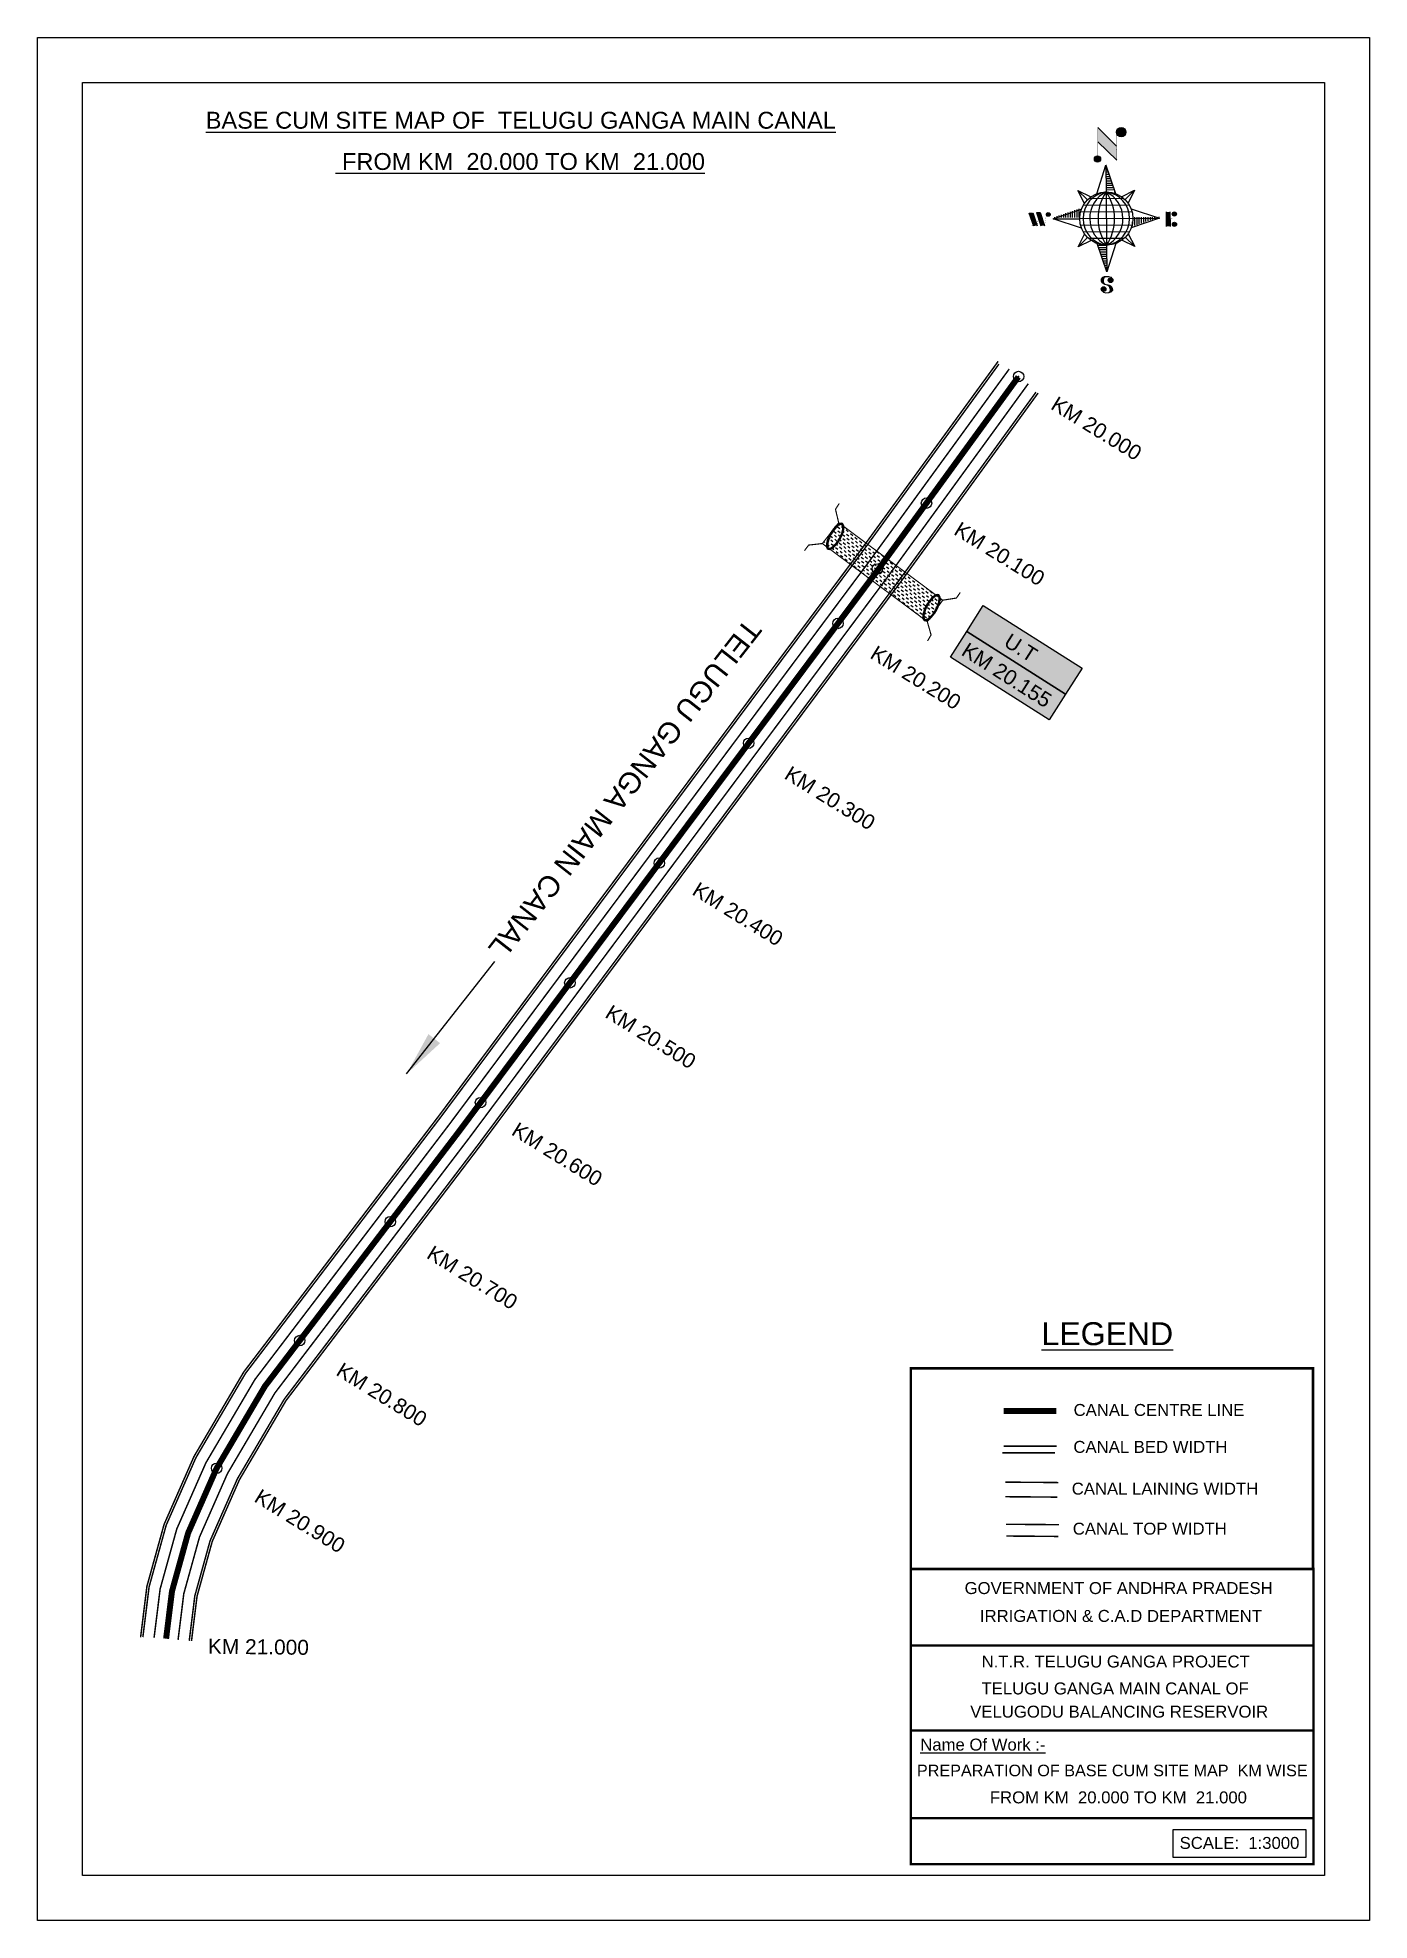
# Model space of a CAD drawing. Header units: inches. Extents: x 266225 to 267116, y 1734676 to 1735936.
import ezdxf

# ---------------------------------------------------------------- set-up
doc = ezdxf.new("R2010")
doc.units = ezdxf.units.IN
doc.header["$MEASUREMENT"] = 0
doc.header["$PDMODE"] = 32
doc.header["$PDSIZE"] = 7
doc.linetypes.add('ACAD_ISO02W100', pattern=[15, 12, -3])
for name, color, linetype in [('AQUADUCT', 1, 'Continuous'), ('bed with', 5, 'Continuous'), ('bord', 1, 'Continuous'), ('canal', 1, 'Continuous'), ('chainage', 7, 'Continuous'), ('FRAME 025', 7, 'Continuous'), ('laying', 4, 'Continuous'), ('lining', 4, 'Continuous'), ('STREAM', 4, 'Continuous'), ('Stu coo', 3, 'Continuous'), ('TEXT', 7, 'Continuous'), ('top of bund', 1, 'Continuous'), ('UT', 173, 'ACAD_ISO02W100'), ('V', 6, 'Continuous'), ('ZSTU', 7, 'Continuous')]:
    doc.layers.add(name, color=color, linetype=linetype)
doc.styles.get("Standard").update_dxf_attribs({"font": 'arial.ttf'})
doc.dimstyles.get("Standard").update_dxf_attribs({"dimtxt": 0.18, "dimasz": 0.18, "dimexe": 0.18, "dimexo": 0.0625, "dimgap": 0.09, "dimtad": 0, "dimtih": 1, "dimtoh": 1, "dimdec": 4, "dimzin": 0, "dimdsep": 46, "dimtxsty": 'Standard', "dimcen": 0.09, "dimadec": 0, "dimazin": 0, "dimtfac": 1, "dimtdec": 4, "dimtofl": 0, "dimtmove": 0, "dimatfit": 3, "dimfxl": 1, "dimtolj": 1, "dimtzin": 0, "dimarcsym": 0})
pattern_1 = [(267.2971131487395, (-8720374.9383359, 50637915.13839893), (10.53672553373347, -0.4974314379093613), [])]
pattern_2 = [(357.2971131487395, (-8720374.9383359, 50637915.13839893), (0.4974314379093601, 10.53672553373348), [])]

# ---------------------------------------------------------------- blocks, each defined once
blk = doc.blocks.new('GGF')
at = {"layer": 'STREAM'}
h = blk.add_hatch(dxfattribs=at)
h.set_pattern_fill('DASH', color=256, scale=10, angle=-6.082734917303942, style=0)
h.set_pattern_definition([(353.9172650826961, (-115347.3726237068, 1016.387648081312), (1.375417949938526, 1.110506849590268), [1.25, -1.25])])
h.paths.add_polyline_path([(406186.8358267642, 1485623.894007653), (406186.3350356966, 1485618.16585714), (406185.8342446289, 1485612.437706626), (406242.6024607782, 1485608.895201602), (406242.8636284556, 1485614.639267362), (406243.1247961327, 1485620.383333121)])
at = {"layer": 'laying', "linetype": 'ByBlock', "extrusion": (0, 0, -1)}
for centre in [(406188.8340515448, 1485618.100544371), (406240.8092758137, 1485614.964376942)]:
    blk.add_ellipse(centre, major_axis=(0.4022038884711088, -6.365555352701567), ratio=0.3887167828476952, dxfattribs=at)
at = {"layer": 'laying', "linetype": 'ByBlock'}
for points in [[(406189.2044231551, 1485612.238788546), (406189.1301593552, 1485612.234096231), (406189.0528622998, 1485612.245618227), (406188.8631006061, 1485612.324588027), (406188.7519765225, 1485612.394145026), (406188.5122836892, 1485612.610022701), (406188.3845252309, 1485612.755754402), (406187.9901122551, 1485613.318903608), (406187.7273521348, 1485613.85898441), (406187.2895556467, 1485615.151754198), (406187.1131680161, 1485615.903753204), (406186.8806331598, 1485617.489787864), (406186.8243655579, 1485618.323341603), (406186.8412834518, 1485619.932858505), (406186.9146281564, 1485620.708349793), (406187.1740924141, 1485622.067517512), (406187.3614922329, 1485622.65073727), (406187.7140922088, 1485623.356040432), (406187.8630650354, 1485623.567618286), (406188.1141012118, 1485623.821781273), (406188.2175726035, 1485623.889167762), (406188.3951326545, 1485623.961233407), (406188.4694103668, 1485623.970225642), (406188.6399464445, 1485623.94807565), (406188.7398646418, 1485623.913414563), (406188.9754422541, 1485623.761023998), (406189.1085637353, 1485623.642922326), (406189.3815283708, 1485623.318037364), (406189.5211763898, 1485623.111945711), (406189.9516964495, 1485622.33059618), (406190.2214699374, 1485621.608086816), (406190.6248590543, 1485619.961048005), (406190.7595287117, 1485619.037350996), (406190.8632364098, 1485617.186895084), (406190.8321935693, 1485616.26108243), (406190.6143732872, 1485614.607066808), (406190.4262052957, 1485613.879561222), (406190.055177624, 1485613.01905299), (406189.9016287614, 1485612.765040143), (406189.6325239488, 1485612.445281366), (406189.5169377527, 1485612.35368761), (406189.3392356181, 1485612.260876767), (406189.2716159608, 1485612.243034084), (406189.2044231551, 1485612.238788546)], [(406241.179647424, 1485609.102621116), (406241.1053836241, 1485609.097928802), (406241.0280865688, 1485609.109450798), (406240.838324875, 1485609.188420597), (406240.7272007914, 1485609.257977597), (406240.4875079581, 1485609.473855271), (406240.3597494998, 1485609.619586973), (406239.965336524, 1485610.182736179), (406239.7025764037, 1485610.722816981), (406239.2647799156, 1485612.015586769), (406239.088392285, 1485612.767585774), (406238.8558574287, 1485614.353620435), (406238.7995898268, 1485615.187174174), (406238.8165077207, 1485616.796691076), (406238.8898524253, 1485617.572182364), (406239.149316683, 1485618.931350083), (406239.3367165019, 1485619.514569841), (406239.6893164777, 1485620.219873002), (406239.8382893043, 1485620.431450857), (406240.0893254807, 1485620.685613844), (406240.1927968724, 1485620.753000333), (406240.3703569234, 1485620.825065977), (406240.4446346357, 1485620.834058213), (406240.6151707135, 1485620.811908221), (406240.7150889107, 1485620.777247134), (406240.950666523, 1485620.624856569), (406241.0837880042, 1485620.506754897), (406241.3567526398, 1485620.181869935), (406241.4964006587, 1485619.975778282), (406241.9269207185, 1485619.194428751), (406242.1966942063, 1485618.471919387), (406242.6000833233, 1485616.824880576), (406242.7347529806, 1485615.901183567), (406242.8384606787, 1485614.050727655), (406242.8074178382, 1485613.124915001), (406242.5895975561, 1485611.470899379), (406242.4014295646, 1485610.743393793), (406242.0304018929, 1485609.882885561), (406241.8768530303, 1485609.628872714), (406241.6077482177, 1485609.309113937), (406241.4921620216, 1485609.21752018), (406241.314459887, 1485609.124709338), (406241.2468402297, 1485609.106866655), (406241.179647424, 1485609.102621116)]]:
    blk.add_open_spline(points, degree=3, knots=[0, 0, 0, 0, 0.1890722348827286, 0.1890722348827286, 0.3781444697654573, 0.3781444697654573, 0.567216704648186, 0.567216704648186, 0.9642381621637766, 0.9642381621637766, 1.361259619679367, 1.361259619679367, 1.758281077194958, 1.758281077194958, 2.155302534710549, 2.155302534710549, 2.552323992226139, 2.552323992226139, 2.807761081817867, 2.807761081817867, 3.012439963152372, 3.012439963152372, 3.217118844486876, 3.217118844486876, 3.421797725821381, 3.421797725821381, 3.626476607155885, 3.626476607155885, 3.831155488490389, 3.831155488490389, 4.280922883927905, 4.280922883927905, 4.730690279365422, 4.730690279365422, 5.180457674802938, 5.180457674802938, 5.630225070240454, 5.630225070240454, 5.896844194109022, 5.896844194109022, 6.112115499412711, 6.112115499412711, 6.283185307179586, 6.283185307179586, 6.283185307179586, 6.283185307179586], dxfattribs=at)
at = {"layer": 'UT', "ltscale": 0.2, "const_width": 0.4999999999999999}
for points in [[(406181.0067191261, 1485605.627956516), (406181.2043290924, 1485608.621441158), (406185.8342446289, 1485612.437706626), (406186.3350356966, 1485618.16585714), (406186.8358267643, 1485623.894007653), (406182.485284513, 1485628.02592998), (406182.4731358847, 1485631.025905382)], [(406186.8358267643, 1485623.894007653), (406243.1247961327, 1485620.383333121)], [(406247.6637609265, 1485627.388723734), (406247.5913202798, 1485624.389598469), (406243.1247961327, 1485620.383333121), (406242.8636284556, 1485614.639267362), (406242.6024607783, 1485608.895201602), (406247.1217425518, 1485604.948545771), (406247.2591485833, 1485601.95169416)], [(406185.8342446289, 1485612.437706626), (406242.6024607783, 1485608.895201602)]]:
    blk.add_lwpolyline(points, dxfattribs=at)
blk = doc.blocks.new('*X3')
at = {"color": 0, "linetype": 'Continuous'}
for p, q in [((6321.563175437702, 239.2074203663178), (6322.581924588794, 240.2261695174094)), ((6321.571094283617, 239.3921159075293), (6322.524536642279, 240.3455582661906)), ((6321.579013129532, 239.5768114487408), (6322.467148695763, 240.4649470149719)), ((6321.586931975447, 239.7615069899523), (6322.409760749248, 240.5843357637531)), ((6321.594850821361, 239.9462025311638), (6322.352372802732, 240.7037245125344)), ((6321.602769667276, 240.1308980723753), (6322.294984856217, 240.8231132613157)), ((6321.610688513191, 240.3155936135868), (6322.322610836808, 241.0275159372032)), ((6321.618607359106, 240.5002891547983), (6322.339575221931, 241.2212570176224)), ((6321.670405508729, 239.1378737420482), (6322.639312535309, 240.1067807686281)), ((6321.756101028845, 239.046792566867), (6322.694551492757, 239.9852430307802)), ((6321.767025283511, 240.8254837745006), (6322.356539607053, 241.4149980980416)), ((6321.841796548961, 238.9557113916858), (6322.784401525116, 239.8983163678416)), ((6321.927492069076, 238.8646302165046), (6322.874251557474, 239.8113897049031)), ((6322.013187589191, 238.7735490413234), (6322.964101589832, 239.7244630419646)), ((6322.075863133939, 241.3110983202248), (6322.373503992176, 241.6087391784607)), ((6322.098883109306, 238.6824678661422), (6323.053951622191, 239.637536379026)), ((6322.184578629423, 238.591386690961), (6323.143801654548, 239.5506097160875)), ((6322.270274149538, 238.5003055157798), (6323.233651686906, 239.463683053149)), ((6322.405772691616, 238.4590273625623), (6323.316199320379, 239.3694539913255)), ((6322.536564177177, 238.4130421528257), (6323.436926723143, 239.3134046987925)), ((6322.667355662737, 238.3670569430892), (6323.557654125907, 239.2573554062594)), ((6322.798147148297, 238.3210717333527), (6323.67838152867, 239.2013061137264)), ((6322.928938633857, 238.2750865236161), (6323.799108931434, 239.1452568211934)), ((6323.059730119417, 238.2291013138795), (6323.919836334197, 239.0892075286604)), ((6323.190521604977, 238.183116104143), (6324.040563736961, 239.0331582361274)), ((6323.334898284248, 238.1507160881169), (6324.161291139725, 238.9771089435944)), ((6323.500484499982, 238.1395256085544), (6324.282018542488, 238.9210596510615)), ((6323.666070715716, 238.1283351289918), (6324.389078986148, 238.8513433994243)), ((6323.83165693145, 238.1171446494292), (6324.558435473549, 238.8439231915289)), ((6324.097210919775, 238.2059219424567), (6324.727791960951, 238.8365029836336)), ((6324.341779298861, 238.2737136262468), (6324.897148448353, 238.8290827757383)), ((6324.586347677948, 238.341505310037), (6325.066504935754, 238.821662567843)), ((6324.830916057034, 238.4092969938271), (6325.235861423155, 238.8142423599477)), ((6325.075484436121, 238.4770886776172), (6325.405217910557, 238.8068221520524)), ((6325.401209342145, 238.6260368883443), (6325.574574397958, 238.7994019441571))]:
    blk.add_line(p, q, dxfattribs=at)
blk = doc.blocks.new('*X2')
at = {"color": 0, "linetype": 'Continuous'}
for p, q in [((6324.425409812192, 240.3018877878409), (6324.530098087213, 240.4065760628617)), ((6324.560821561592, 240.2605228419445), (6324.762767368324, 240.4624686486762)), ((6324.696233310992, 240.2191578960481), (6324.995436649435, 240.5183612344908)), ((6324.831645060392, 240.1777929501517), (6325.228105930546, 240.5742538203053)), ((6324.967056809793, 240.1364280042552), (6325.451206401633, 240.6205775960956)), ((6325.102468559193, 240.0950630583588), (6325.626700194168, 240.619294693334)), ((6325.231508829004, 240.0473266328736), (6325.802193986703, 240.6180117905725)), ((6325.335045025791, 239.9740861343645), (6325.976788801136, 240.6158299097086)), ((6325.438581222579, 239.9008456358553), (6326.100204563527, 240.5624689768027)), ((6325.542117419366, 239.8276051373462), (6326.223620325917, 240.5091080438968)), ((6325.645653616154, 239.754364638837), (6326.347036088308, 240.455747110991)), ((6325.749189812941, 239.6811241403279), (6326.470451850699, 240.4023861780851)), ((6325.852726009729, 239.6078836418188), (6326.593867613089, 240.3490252451792)), ((6325.951486090436, 239.5298670272285), (6326.71728337548, 240.2956643122733)), ((6326.036566250415, 239.4381704919113), (6326.840699137871, 240.2423033793674)), ((6326.121646410395, 239.346473956594), (6326.964114900262, 240.1889424464615)), ((6326.206726570374, 239.2547774212767), (6327.055858370612, 240.1039092215148)), ((6326.291806730354, 239.1630808859595), (6327.135785134496, 240.0070592901021)), ((6326.376886890333, 239.0713843506422), (6327.21571189838, 239.9102093586895)), ((6326.461967050313, 238.9796878153249), (6327.295638662264, 239.8133594272769)), ((6326.547047210292, 238.8879912800077), (6327.375565426148, 239.7165094958642)), ((6326.632127370272, 238.7962947446904), (6327.455492190032, 239.6196595644516)), ((6326.717207530251, 238.7045982093731), (6327.535418953916, 239.5228096330389)), ((6326.788410008449, 236.4777036487165), (6327.354219516036, 237.0435131563033)), ((6326.792225928501, 238.6028399123283), (6327.6153457178, 239.4259597016263)), ((6326.838137672734, 238.4719749612643), (6327.695272481684, 239.3291097702136)), ((6326.884049416966, 238.3411100102004), (6327.775199245568, 239.2322598388009)), ((6326.916746160023, 236.7828164955863), (6327.582476853365, 237.4485471889285)), ((6326.9299611612, 238.2102450591364), (6327.853734496604, 239.1340183945408)), ((6326.975872905432, 238.0793801080725), (6327.849127438164, 238.952634640804)), ((6327.003134980726, 237.9298654880686), (6327.844520379724, 238.7712508870673)), ((6327.012515933215, 237.7624697452613), (6327.839913321284, 238.5898671333306)), ((6327.021896885704, 237.5950740024541), (6327.835306262844, 238.4084833795939)), ((6327.031277838193, 237.4276782596467), (6327.830699204404, 238.2270996258572)), ((6327.040658790683, 237.2602825168395), (6327.826092145964, 238.0457158721205)), ((6327.045082311595, 237.087929342456), (6327.810734190693, 237.8535812215537))]:
    blk.add_line(p, q, dxfattribs=at)
blk = doc.blocks.new('H')
at = {"layer": 'bord', "extrusion": (0.0004278845142637609, 0.00479197890903182, 0.9999884268595202)}
h = blk.add_hatch(dxfattribs=at)
h.set_pattern_fill('LINE', color=8, scale=84.38768555040302, angle=-2.702886851260515, style=0)
h.set_pattern_definition(pattern_2)
h.paths.add_polyline_path([(-492.4668010775931, 785.5898788240738, -0.090992046448718), (-447.9625593584497, 775.2324968557805), (-486.4976985411486, 912.0312741750386)])
h = blk.add_hatch(dxfattribs=at)
h.set_pattern_fill('LINE', color=8, scale=84.38768555040302, angle=-92.70288685126052, style=0)
h.set_pattern_definition(pattern_1)
h.paths.add_polyline_path([(-624.8772989658173, 665.1175860036165, -0.09099204644210665), (-614.5199170010164, 709.6218277204316), (-751.3186943142209, 671.0866885515861)])
h = blk.add_hatch(dxfattribs=at)
h.set_pattern_fill('LINE', color=8, scale=84.38768555040302, angle=-92.70288685126052, style=0)
h.set_pattern_definition(pattern_1)
h.paths.add_polyline_path([(-245.5531129193259, 647.210278397426), (-371.9945082624909, 653.17938094493, -0.09099204644878103), (-382.3518902289215, 608.6751392250881)])
h = blk.add_hatch(dxfattribs=at)
h.set_pattern_fill('LINE', color=8, scale=84.38768555040302, angle=-2.702886851260515, style=0)
h.set_pattern_definition(pattern_2)
h.paths.add_polyline_path([(-504.4050061509479, 532.7070881242398, -0.090992046448718), (-548.909247870557, 543.064470092766), (-510.3741086877417, 406.2656927765347)])
at = {"layer": 'bord', "extrusion": (0.0004278845142637604, 0.00479197890903182, 0.9999884268595203)}
for p, q in [((-516.2384251924814, 1087.08582315594, -1217.145331720205), (-431.5311611755169, 993.9857607749291, -1216.735438367611)), ((-519.3860571105615, 1020.408509141766, -1216.824464901347), (-434.678793075087, 927.3084467682056, -1216.414571548796)), ((-538.2690597721958, 773.6536562892143, -1215.633927328097), (-487.0181812191731, 906.212239655666, -1216.291082326422)), ((-487.0181812191731, 906.212239655666, -1216.291082326422), (-492.9870239489828, 779.7722960542887, -1215.682623766277)), ((-487.0181812191731, 906.212239655666, -1216.291082326422), (-448.4827650671941, 769.4150330077391, -1215.652034309381)), ((-626.736305744329, 793.7732813858893, -1215.692487060367), (-566.811349663476, 760.1895317081362, -1215.557193835181)), ((-626.736305744329, 793.7732813858893, -1215.692487060367), (-584.1428260545363, 746.9596384149045, -1215.486379775655)), ((-598.946746484784, 730.9517588270828, -1215.4033350249), (-626.736305744329, 793.7732813858893, -1215.692487060367)), ((-421.3357812265749, 753.3219341966324, -1215.586531535218), (-358.5136001041974, 781.1110481221694, -1215.746578873753)), ((-358.5136001041974, 781.1110481221694, -1215.746578873753), (-405.3276889660046, 738.5181495659053, -1215.522440984547)), ((-358.5136001041974, 781.1110481221694, -1215.746578873753), (-392.0976094479556, 721.1868434431963, -1215.445049781629)), ((-864.6667208376457, 700.9117660832126, -1215.145683569252), (-846.8602190883248, 637.7003116968554, -1214.850391321915)), ((-846.885899517627, 700.0723706756253, -1215.149269383754), (-829.079397758178, 636.8609162860084, -1214.853977136408)), ((-829.1050781964441, 699.2329752675723, -1215.152855198257), (-811.2985764592304, 636.0215208844747, -1214.857562950931)), ((-829.1050781964441, 699.2329752675723, -1215.152855198257), (-811.3242568973801, 698.393579858588, -1215.156441012743)), ((-811.3242568973801, 698.393579858588, -1215.156441012743), (-793.5177551378147, 635.1821254740935, -1214.861148765422)), ((-751.8386587080895, 665.2704204607289, -1215.023166955395), (-615.0399729244527, 703.8051171880215, -1215.266361263119)), ((-751.8386587080895, 665.2704204607289, -1215.023166955395), (-625.3972626964678, 659.3013864478562, -1215.048666080719)), ((-619.2784603905748, 614.0198538512923, -1214.834293591338), (-751.8386587080895, 665.2704204607289, -1215.023166955395)), ((-246.0730746499612, 641.3942844460253, -1215.12516345687), (-382.8717604242847, 602.859587718267, -1214.881969149149)), ((-378.6332729603746, 692.6448510554619, -1215.314036820931), (-246.0730746499612, 641.3942844460253, -1215.12516345687)), ((-372.5144706616993, 647.363318458898, -1215.099664331546), (-246.0730746499612, 641.3942844460253, -1215.12516345687)), ((-213.4791469212505, 669.2951450282708, -1215.272811938016), (-216.710715676134, 600.8397693103179, -1214.943388670676)), ((-197.1518122339039, 599.9164343632292, -1214.947333066632), (-193.9202434780891, 668.3718100786209, -1215.276756333961)), ((-639.398133254319, 525.5536567845847, -1214.401751538512), (-605.8141239105607, 585.4778614635579, -1214.703280630637)), ((-639.398133254319, 525.5536567845847, -1214.401751538512), (-592.5840443923953, 568.1465553403832, -1214.625889427719)), ((-576.5759521321743, 553.3427707091905, -1214.561798877043), (-639.398133254319, 525.5536567845847, -1214.401751538512)), ((-510.8935521394596, 400.4524652508553, -1213.857248085843), (-549.4289682914387, 537.2496718976181, -1214.496296102879)), ((-371.1754276144202, 512.8914235194679, -1214.455843351893), (-431.1003836950404, 546.475173198618, -1214.591136577086)), ((-371.1754276144202, 512.8914235194679, -1214.455843351893), (-413.7689073036308, 559.7050664918497, -1214.661950636613)), ((-398.9649868734996, 575.7129460782744, -1214.74499538736), (-371.1754276144202, 512.8914235194679, -1214.455843351893)), ((-459.6426735860878, 533.0110486173071, -1214.514403084168), (-510.8935521394596, 400.4524652508553, -1213.857248085843)), ((-504.9247094094171, 526.8924088519998, -1214.465706645989), (-510.8935521394596, 400.4524652508553, -1213.857248085843))]:
    blk.add_line(p, q, dxfattribs=at)
at = {"layer": 'bord', "color": 8, "linetype": 'ByBlock', "extrusion": (0.0004278845142637604, 0.00479197890903182, 0.9999884268595203)}
for p, q in [((-386.4701403837535, 711.3830894059502, -1215.400477790083), (-605.4730712235323, 721.7215742594562, -1215.35631111762)), ((-410.8462962137419, 744.2142448802479, -1215.547375515144), (-578.1125475389999, 752.110393114388, -1215.51364266185)), ((-492.9872379411827, 779.772306161467, -1215.682623723144), (-504.9247094094171, 526.8924088519998, -1214.465706645989)), ((-372.5145726100891, 647.3634304928128, -1215.099664824794), (-625.3973747401615, 659.3012845208868, -1215.048665544341)), ((-378.0217974673142, 615.9429816137999, -1214.946740470406), (-622.87451776542, 627.5017590741627, -1214.897360629442)), ((-375.037429585529, 679.1629559395369, -1215.250969739694), (-619.8901498829364, 690.7217333998997, -1215.201589898729)), ((-392.4388761268347, 584.9431407540105, -1214.792019251512), (-611.441806967312, 595.2816256079823, -1214.747852579053)), ((-419.7993998112506, 554.5543218990788, -1214.634687707282), (-587.06565113744, 562.4504701336846, -1214.600954853988))]:
    blk.add_line(p, q, dxfattribs=at)
at = {"layer": 'bord', "extrusion": (0.0004278845142637604, 0.00479197890903182, 0.9999884268595203)}
for points, const_width, elevation in [([(-522.0131121619479, 959.550775259228), (-515.7175743466119, 1092.906934415961)], 1.60540055982536, -1212.142843617219), ([(-434.158262363472, 933.1277235058805), (-427.8627245295095, 1066.483882669366)], 1.60540055982536, -1212.142843617219), ([(-870.0736340994383, 707.00824508073), (-846.3658724653925, 705.889038352192)], 0.6421602239301444, -1212.142843617219), ([(-828.5594987093612, 642.6768581911618), (-855.2307305332708, 643.935965762368)], 0.6421602239301444, -1212.142843617219), ([(-828.5594987093612, 642.676858191162), (-820.953748198869, 677.9586989512691)], 0.6421602239301444, -1212.142843617223), ([(-810.7786774830411, 641.8374531447001), (-784.1074456587239, 640.5783455765209)], 0.6421602239301444, -1212.142843617222), ([(-792.9978562549747, 640.9980480956772), (-781.589230506466, 693.9208092413096)], 0.6421602239301444, -1212.142843617218), ([(-222.7385766651839, 675.5731321041832), (-173.8413183107752, 673.2647682324088)], 0.7063762463231584, -1212.142843617221), ([(-194.785239975681, 644.8497587676384), (-185.0057882997701, 644.3880859934699)], 0.7063762463231584, -1212.14284361722), ([(-177.0730277270245, 604.8086065300355), (-225.9702860934822, 607.1169704015771)], 0.7063762463231584, -1212.142843617222)]:
    blk.add_lwpolyline(points, dxfattribs=dict(at, const_width=const_width, elevation=elevation))
for points, const_width, elevation in [([(-413.6616245851993, 1073.140134249887, 1), (-397.6117714248124, 1057.729118476532, 1)], 22.25077962579039, -1212.14284361722), ([(-530.3419430367337, 949.5474510251247, 1), (-519.6420409089901, 939.2734405104861, 1)], 14.83385308386026, -1212.142843617223), ([(-775.9087905502321, 696.5833098740303, 1), (-769.4888492682775, 690.418903565154, 1)], 8.900311850316152, -1212.142843617216), ([(-177.8339587833615, 666.8757400336997, 1), (-170.7720233739972, 660.0948930920731, 1)], 9.790343035347762, -1212.142843617223), ([(-180.1423226412179, 617.9784816729323, 1), (-173.0803872516442, 611.1976347345654, 1)], 9.790343035347762, -1212.142843617219), ([(-489.8397168474219, 361.7280028313068, 1), (-498.0671858660056, 369.1142257457323, 1)], 11.05656073458609, -1212.142843617215), ([(-525.1949096693778, 321.5505605205689, 1), (-533.4223786795214, 328.9367834347616, 1)], 11.05656073458609, -1212.142843617218)]:
    blk.add_lwpolyline(points, format="xyb", close=True, dxfattribs=dict(at, const_width=const_width, elevation=elevation))
for points, elevation in [([(-537.0436544864716, 317.3909783906986), (-530.686771839954, 310.4778530870033), (-519.7848077441001, 306.8033377354246), (-504.8555995545785, 306.8996049665207), (-493.8614930827366, 309.9751672386152), (-486.3299612487816, 317.6739007300386), (-486.5193926708707, 325.7780890813514), (-490.6180678635317, 333.2605072774198), (-493.5031616341619, 336.2254691210802), (-502.816804350885, 340.8534958871466), (-522.4580017436219, 347.2728260433129), (-530.4257294404489, 351.5824209563287), (-533.6858260648524, 354.5525017987891), (-537.4013079778782, 362.629807892173), (-536.9549017110166, 373.3508360361672), (-530.0284934418471, 380.6827556172281), (-520.0052991440441, 384.0716307398478), (-503.5000552259427, 384.2213990291513), (-492.5323047870551, 379.8708521119993), (-487.1463343054379, 373.2710396641844)], -1212.142843617219), ([(-522.4539065143929, 347.5728294925347), (-526.1949835211592, 353.7751140225195), (-527.7518298353394, 360.6227161141025), (-527.9156661629893, 370.6019260344024), (-525.8991041315983, 375.4503632916039), (-521.3202371541029, 381.1640017041664), (-514.5251386848048, 384.3718976443916)], -1212.142843617221), ([(-504.8555995545785, 306.8996049665207), (-499.0047943263154, 312.3708361831504), (-496.9585419834797, 319.3942984564654), (-497.4612851235933, 326.5275708001649), (-501.2415295758961, 335.3559093211365), (-509.2361390522836, 343.1915685721062)], -1212.142843617219)]:
    blk.add_lwpolyline(points, dxfattribs=dict(at, elevation=elevation))
for centre, radius in [((-405.6366979898718, 1065.434626361347, -1212.142843617228), 22.25077962579068), ((-524.9919919744626, 944.4104457636145, -1212.142843617225), 14.83385308386045), ((-498.4359036135794, 659.1484834742021, -1212.142843617229), 126.5822129822759), ((-772.6988199003781, 693.5011067149355, -1212.142843617225), 8.900311850316273), ((-174.3029910778062, 663.4853165630027, -1212.142843617225), 9.7903430353479), ((-176.6113549475952, 614.5880582008385, -1212.142843617227), 9.7903430353479), ((-493.9534513636986, 365.4211142832808, -1212.142843617226), 11.05656073458623), ((-529.3086441806488, 325.2436719765011, -1212.142843617227), 11.05656073458623)]:
    blk.add_circle(centre, radius, dxfattribs=at)
at = {"layer": 'bord', "color": 8, "linetype": 'ByBlock', "extrusion": (0.0004278845142637604, 0.00479197890903182, 0.9999884268595203)}
for centre, radius, start, end in [((-481.5018944916621, 658.3490694805806, -1212.142843617225), 127.7124113124745, 94.925359787212, 259.6690604518324), ((-436.7958279077627, 656.2386032006533, -1212.142843617224), 140.8227119427793, 113.2864437035868, 241.3079765329169), ((-315.8862391595549, 650.5307512261786, -1212.142843617227), 222.3100112361417, 142.5891607921548, 212.0052594442485), ((-560.0761933124097, 662.0583738566748, -1212.142843617224), 140.8227119427793, 293.2864437035868, 61.30797653291689), ((-680.9857820597445, 667.7662258302183, -1212.142843617228), 222.3100112361417, 322.5891607921548, 32.00525944424854), ((-515.3701267285685, 659.9479075753505, -1212.142843617227), 127.7124113124745, 274.925359787212, 79.66906045183244)]:
    blk.add_arc(centre, radius, start, end, dxfattribs=at)
at = {"layer": 'bord', "extrusion": (0.0004278845142637604, 0.00479197890903182, 0.9999884268595203)}
for points in [[(-515.7175743148887, 1092.906934417125, -1212.142843617227), (-431.0104934413977, 999.8058030862261, -1212.142843617227), (-518.8653432401063, 1026.22885483189, -1212.142843617227), (-434.1582623484545, 933.1277235084416, -1212.142843617227)], [(-864.1466936911305, 706.7284433981881, -1212.142843617225), (-846.3658724649268, 705.889038353589, -1212.142843617225), (-846.34031992468, 643.5162632348297, -1212.142843617225), (-828.5594986876497, 642.6768581867381, -1212.142843617225)], [(-828.5850512369768, 705.049633307593, -1212.142843617229), (-810.804230031204, 704.2102282608984, -1212.142843617229), (-810.778677482168, 641.8374531481927, -1212.142843617229), (-792.9978562541016, 640.9980480994025, -1212.142843617229)], [(-193.4002216503151, 674.1881137788835, -1212.142843617225), (-196.6319310673212, 605.7319520774413, -1212.142843617225), (-212.9591249906118, 675.1114593302475, -1212.142843617225), (-216.1908344065701, 606.6552976257785, -1212.142843617225)]]:
    blk.add_solid(points, dxfattribs=at)
at = {"layer": 'bord', "extrusion": (0.0004278845142637604, 0.00479197890903182, 0.9999884268595203), "xscale": 7.977342409717546, "yscale": 7.977342408231451, "zscale": 7.977342408476333, "rotation": 138.0840426661453}
for name, p in [('*X2', (38300.50170925955, -31929.38484708802, -1212.14284361722)), ('*X3', (38314.39702652739, -31950.87734303279, -1212.142843617221))]:
    blk.add_blockref(name, p, dxfattribs=at)

msp = doc.modelspace()

# ---------------------------------------------------------------- hatches: boundary and pattern name
at = {"layer": 'ZSTU'}
h = msp.add_hatch(color=135, dxfattribs=at)
h.set_gradient(color1=(141, 177, 78), color2=(107, 135, 59), one_color=1, tint=0.3799999952316284, name='CYLINDER')
h.paths.add_polyline_path([(266857.4188899117, 1735556.378177691), (266846.4335907276, 1735539.112053572), (266912.492254166, 1735497.130762743), (266923.4775533499, 1735514.396886861)])
h.paths.add_polyline_path([(266866.7293772697, 1735528.95187619), (266890.0062455139, 1735514.142335846), (266898.1955240355, 1735527.013819547), (266874.9186557914, 1735541.823359892)], flags=24)
h = msp.add_hatch(color=252, dxfattribs=at)
h.set_gradient(color1=(167, 88, 159), color2=(127, 67, 121), one_color=1, tint=0.3799999952316284, name='CYLINDER')
h.paths.add_polyline_path([(266901.5069549815, 1735479.864638624), (266912.4922541658, 1735497.130762743), (266846.4335907276, 1735539.112053572), (266835.4482915436, 1735521.845929453)])
h.paths.add_polyline_path([(266838.3248548412, 1735522.824354419), (266899.6377775358, 1735483.814974258), (266907.8600109005, 1735496.738254674), (266846.5470882059, 1735535.747634835)], flags=24)

# ---------------------------------------------------------------- linework, layer by layer
at = {"linetype": 'ByBlock'}
for points in [[(266224.6980882819, 1734676.43544344), (266224.6980882819, 1735936.43544344), (267115.6980882819, 1735936.43544344), (267115.6980882819, 1734676.43544344)], [(267085.6980882819, 1735906.43544344), (267085.6980882819, 1734706.43544344), (266254.6980882819, 1734706.43544344), (266254.6980882819, 1735906.43544344)]]:
    msp.add_lwpolyline(points, close=True, dxfattribs=at)
for p in [(266881.0350429072, 1735709.641550394), (266819.4030247881, 1735624.91862469), (266760.1400733198, 1735544.371107141), (266700.3600223506, 1735464.206616834), (266640.5799713816, 1735384.042126528), (266580.7999204124, 1735303.877636221), (266521.0198694433, 1735223.713145914), (266460.6209930455, 1735144.013862794), (266400.0345135344, 1735064.464459956), (266344.4554880342, 1734979.009957528)]:
    msp.add_point(p)
at = {"color": 2}
msp.add_point((266786.5094880342, 1735580.898957528), dxfattribs=at)
at = {"layer": 'bed with', "const_width": 1}
for points in [[(266874.7140581171, 1735714.636611284), (266780.9477578501, 1735585.740048531), (266500.4416510174, 1735209.583977775), (266370.0305842742, 1735038.355634972), (266337.2777113366, 1734982.68488565), (266317.7743290071, 1734938.368588635), (266306.644628146, 1734898.220991668), (266302.6061859409, 1734865.64942372)], [(266887.5038770598, 1735704.849731762), (266793.9112182184, 1735576.191866525), (266513.299325051, 1735199.893937282), (266383.4203917942, 1735029.364280084), (266351.6332647318, 1734975.335029406), (266332.9786470613, 1734932.947326421), (266322.4763479224, 1734895.062923389), (266318.6443494753, 1734864.156402642)], [(266905.292341213, 1734989.343941104), (266903.237020836, 1734989.3714996), (266870.4446859616, 1734989.348480214), (266870.2082326027, 1734989.357647459)], [(266906.412795368, 1734993.749199023), (266903.2650999638, 1734993.791404486), (266871.1058592059, 1734993.768829517)]]:
    msp.add_lwpolyline(points, dxfattribs=at)
at = {"layer": 'canal', "color": 6, "const_width": 4}
for points in [[(266906.2561276655, 1735017.365884219), (266903.6546197744, 1735017.400766199), (266871.0596555388, 1735017.377885362)], [(266871.0596555388, 1735017.377885362), (266906.2561276655, 1735017.365884219)]]:
    msp.add_lwpolyline(points, dxfattribs=at)
at = {"layer": 'FRAME 025', "lineweight": -3, "const_width": 1.636994106223717}
for points in [[(266808.8988202402, 1735045.838202974), (267078.0069854147, 1735045.838202974), (267078.0069854147, 1734911.609849046), (266808.8988202402, 1734911.609849046)], [(266808.8988202403, 1734911.609849046), (267078.3725206406, 1734911.609849046), (267078.3725206406, 1734714.063949276), (266808.8988202403, 1734714.063949276)]]:
    msp.add_lwpolyline(points, close=True, dxfattribs=at)
for points in [[(266808.8988202403, 1734860.319607005), (267078.3725206406, 1734860.319607005)], [(266808.8988202403, 1734803.455812095), (267078.3725206406, 1734803.455812095)], [(266808.8988202403, 1734744.825308969), (267078.3725206406, 1734744.825308969)]]:
    msp.add_lwpolyline(points, dxfattribs=at)
at = {"layer": 'lining', "const_width": 1}
for points in [[(266867.8642692438, 1735717.969798762), (266774.9088788001, 1735590.187959408), (266494.4520513081, 1735214.097971788), (266363.7930962985, 1735042.544154329), (266330.5903417431, 1734986.108731728), (266310.6915721495, 1734940.894021343), (266299.2696034055, 1734899.692141488), (266295.0893013254, 1734865.976419849)], [(266892.6621535493, 1735699.191293832), (266799.9500972683, 1735571.743955648), (266519.2889247603, 1735195.379943269), (266389.65787977, 1735025.175760727), (266358.3206343253, 1734971.911183329), (266340.0614039189, 1734930.421893713), (266329.8513726629, 1734893.591773569), (266326.1203493166, 1734863.499655304)], [(266872.1268175986, 1734969.712185355), (266896.8346926745, 1734969.527848574), (266907.514969088, 1734969.405209889)], [(266872.088771575, 1734959.949337963), (266898.9400836359, 1734959.744320434), (266906.98285179, 1734959.651902436)]]:
    msp.add_lwpolyline(points, dxfattribs=at)
at = {"layer": 'top of bund', "const_width": 1}
for points in [[(266867.3548370135, 1735719.819364287), (266773.7011029875, 1735591.07754158), (266493.2541313715, 1735215.000770597), (266362.5455987037, 1735043.381858201), (266329.2528678246, 1734986.793500943), (266309.2750207779, 1734941.399107885), (266297.7945984574, 1734899.986371452), (266293.5578970925, 1734865.815768192)], [(266894.0602143352, 1735698.563288356), (266801.1578730809, 1735570.854373476), (266520.4868446969, 1735194.477144459), (266390.9053773648, 1735024.338056855), (266359.6581082438, 1734971.226414113), (266341.4779552905, 1734929.916807172), (266331.326377611, 1734893.297543605), (266327.6168147202, 1734863.378512052)], [(266872.6527250682, 1734941.50415079), (266897.2351910878, 1734941.324242167), (266908.0721238161, 1734941.199809907)], [(266907.6435397425, 1734933.345042318), (266899.728029236, 1734933.436001872), (266872.7946350636, 1734933.638443526)]]:
    msp.add_lwpolyline(points, dxfattribs=at)
at = {"layer": 'V', "color": 6, "const_width": 4}
msp.add_lwpolyline([(266880.8617403235, 1735709.40331867), (266787.4294880342, 1735580.965957528), (266506.8704880342, 1735204.738957528), (266376.7254880342, 1735033.859957528), (266344.4554880342, 1734979.009957528), (266325.3764880342, 1734935.657957528), (266314.5604880342, 1734896.641957528), (266310.6305086771, 1734864.945183584)], dxfattribs=at)
at = {"layer": 'V', "color": 0}
msp.add_lwpolyline([(266984.3981906315, 1734737.203432897), (267073.1083250056, 1734737.203432897), (267073.1083250056, 1734718.450956593), (266984.3981906315, 1734718.450956593)], close=True, dxfattribs=at)
at = {"layer": 'ZSTU', "color": 135}
msp.add_lwpolyline([(266857.4188899117, 1735556.378177691), (266923.4775533498, 1735514.396886861), (266912.4922541658, 1735497.130762743), (266846.4335907275, 1735539.112053572)], close=True, dxfattribs=at)
at = {"layer": 'ZSTU', "color": 252}
msp.add_lwpolyline([(266846.4335907275, 1735539.112053572), (266912.4922541658, 1735497.130762743), (266901.5069549816, 1735479.864638624), (266835.4482915438, 1735521.845929453)], close=True, dxfattribs=at)

# ---------------------------------------------------------------- block references
at = {"layer": 'AQUADUCT', "color": 1, "xscale": 0.140803918402917, "yscale": 0.1408039187081158, "zscale": 0.1408039184379445, "rotation": 3.078330572958626}
msp.add_blockref('H', (267014.8148668566, 1735727.275451059, 170.8847861942989), dxfattribs=at)
at = {"layer": 'laying', "color": 6, "linetype": 'ByBlock', "xscale": 1.539389527042968, "yscale": 1.539389526937157, "zscale": 1.539389526941385, "rotation": 326.9050863148577}
msp.add_blockref('GGF', (-1505818.140196315, 161096.8901575485), dxfattribs=at)

# ---------------------------------------------------------------- texts
at = {"layer": 'chainage', "color": 0}
for s, rotation, p in [('KM 20.000', 328.3214223615032, (266901.8256010226, 1735688.378485995)), ('KM 20.100', 328.3214223615032, (266836.9430154454, 1735604.471765394)), ('KM 20.200', 328.3214223615032, (266780.8857133187, 1735521.63284594)), ('KM 20.300', 328.3214223615032, (266723.5222502295, 1735441.036237816)), ('KM 20.400', 328.3214223615032, (266661.8363797693, 1735363.409854977)), ('KM 20.500', 328.3214223615032, (266603.5707052788, 1735281.212201147)), ('KM 20.600', 328.3214223615032, (266540.9844162861, 1735202.649482389)), ('KM 20.700', 328.3214223615032, (266484.193389455, 1735120.147078896)), ('KM 20.800', 328.3214223615032, (266423.6069099439, 1735041.799105531)), ('KM 20.900', 328.3214223615032, (266368.8296951944, 1734957.145448553)), ('KM 21.000', 359.2879621730534, (266338.5678121547, 1734854.928321531))]:
    msp.add_text(s, height=9.999999999999988, rotation=rotation, dxfattribs=at).set_placement(p)
at = {"layer": 'chainage', "color": 1}
msp.add_text('TELUGU GANGA MAIN CANAL', height=14.04243867787395, rotation=231.9205521960363, dxfattribs=at).set_placement((266698.856246396, 1735548.49158244))
at = {"layer": 'chainage', "color": 0}
for s, height, p in [('%%ULEGEND', 15.33694249980499, (266896.3488637081, 1735061.382909703)), ('CANAL CENTRE LINE', 8, (266917.825598495, 1735014.021153667)), ('CANAL BED WIDTH', 8, (266917.6960532069, 1734989.302098083)), ('CANAL LAINING WIDTH', 8, (266916.5717280516, 1734961.358402622)), ('CANAL TOP WIDTH', 8, (266917.2866261234, 1734934.573220669)), ('GOVERNMENT OF ANDHRA PRADESH ', 8, (266844.9067948481, 1734894.815503986)), ('IRRIGATION & C.A.D DEPARTMENT', 8, (266855.1480695726, 1734876.173909582)), ('N.T.R. TELUGU GANGA PROJECT', 8, (266856.2607996249, 1734845.660505872)), ('TELUGU GANGA MAIN CANAL OF', 8, (266856.1896296826, 1734827.630299692)), (' VELUGODU BALANCING RESERVOIR', 8, (266845.5681155475, 1734812.110394963)), ('%%UName Of Work :-', 8, (266815.2069382145, 1734790.05460929)), ('PREPARATION OF BASE CUM SITE MAP  KM WISE', 7.742718181745905, (266813.0176057012, 1734772.871820729)), (' FROM KM  20.000 TO KM  21.000', 8, (266858.6749800257, 1734754.732816063)), ('SCALE:  1:3000', 8, (266988.7600402127, 1734724.238513176))]:
    msp.add_text(s, height=height, dxfattribs=at).set_placement(p)
at = {"layer": 'Stu coo', "color": 0}
for s, p in [('U.T', (266870.3310455378, 1735529.876123484)), ('KM 20.155', (266841.9406483689, 1735523.751742025))]:
    msp.add_text(s, height=9.999999999999998, rotation=327.5340853533552, dxfattribs=at).set_placement(p)
at = {"layer": 'TEXT', "color": 0}
for s, p in [('%%UBASE CUM SITE MAP OF  TELUGU GANGA MAIN CANAL', (266337.138879283, 1735875.517221655)), ('%%U FROM KM  20.000 TO KM  21.000', (266423.9311629039, 1735847.908022115))]:
    msp.add_text(s, height=11.29445192087996, dxfattribs=at).set_placement(p)

# ---------------------------------------------------------------- leaders
at = {"layer": 'chainage', "color": 1}
msp.add_leader([(266471.5577231122, 1735242.897441286), (266530.5989770065, 1735318.251194061)], dimstyle='Standard', override={"dimasz": 30, "dimgap": 0.09, "dimtad": 0}, dxfattribs=at)

doc.saveas('drawing.dxf')
